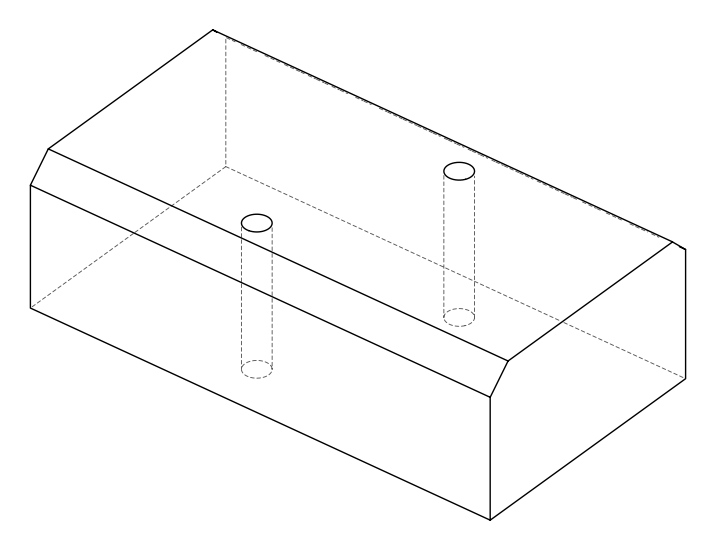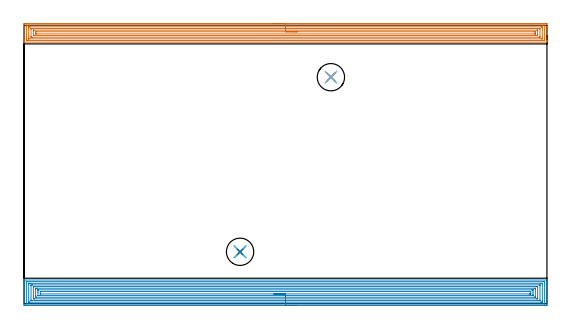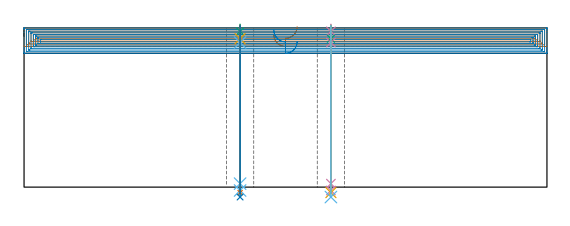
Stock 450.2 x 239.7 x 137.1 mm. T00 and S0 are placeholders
(PLAN: 12 operations, 9 tool changes, 54.8 min)
(1 AREA_MILL | FG_CHAMFER_SURFACE | UGT0205_001 | 21.9 min | 57621 mm3)
(2 AREA_MILL_1 | FG_CHAMFER_SURFACE_1 | UGT0205_001 | 29.18 min | 107948 mm3)
(3 SPOT_DRILL | STEP1HOLE | NXT0321_9005460120000 | 0.05 min | 189 mm3)
(4 SPOT_DRILL_1 | STEP1HOLE_1 | NXT0321_9005460120000 | 0.05 min | 186 mm3)
(5 DRILL_BLIND_HOLE_INTO_CENTER | STEP1HOLE | NXT0301_033 | 0.05 min | 181 mm3)
(6 GUN_DRILL_THROUGH_HOLE | STEP1HOLE | UGT0307_002 | 0.62 min | 3585 mm3)
(7 SPADE_DRILL_TO_ENLARGE_THROUGH_HOLE | STEP1HOLE | UGT0306_005 | 0.58 min | 18624 mm3)
(8 DRILL_TO_ENLARGE_THROUGH_HOLE | STEP1HOLE | UGT0301_056 | 0.59 min | 36819 mm3)
(9 DRILL_BLIND_HOLE_INTO_CENTER_1 | STEP1HOLE_1 | NXT0301_033 | 0.05 min | 183 mm3)
(10 GUN_DRILL_THROUGH_HOLE_1 | STEP1HOLE_1 | UGT0307_002 | 0.62 min | 3575 mm3)
(11 SPADE_DRILL_TO_ENLARGE_THROUGH_HOLE_1 | STEP1HOLE_1 | UGT0306_005 | 0.58 min | 18627 mm3)
(12 DRILL_TO_ENLARGE_THROUGH_HOLE_1 | STEP1HOLE_1 | UGT0301_056 | 0.59 min | 36801 mm3)
(TOOL UGT0205_001 | Chamfer Mill 20 x 3 x 45 deg. | D20 FL50 Z2)
(TOOL NXT0321_9005460120000 | NC Spot Drill, 142deg, 12mm, Carbide, Uncoated | D12 PA142 FL30 Z2)
(TOOL NXT0301_033 | Carbide Drill 6.2mm [860.1-0620-031A1-MM 2214] | D6.2 PA140 FL53 Z2)
(TOOL UGT0307_002 | Gun Drill 6 mm | D6 PA130 FL24 Z1)
(TOOL UGT0306_005 | Spade Drill 14.5mm | D14.5 PA132 FL10 Z2)
(TOOL UGT0301_056 | Twist Drill 23.5 mm | D23.5 PA118 FL155 Z2)
(OP 1 AREA_MILL)
G17 G21 G94 G90
T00 M6
G54
G17 G0 G90 X215.1 Y241.2 S1061 M3
G43 Z147.1 H0
Z131.1
G94 G1 X215.138 Z130.228 F250.
X215.252 Z129.363
X215.441 Z128.512
X215.703 Z127.68
X216.037 Z126.874
X216.44 Z126.1
X216.909 Z125.364
X217.44 Z124.672
X218.029 Z124.029
X218.672 Z123.44
X219.364 Z122.908
X220.1 Z122.44
X220.874 Z122.037
X221.68 Z121.703
X222.512 Z121.441
X223.364 Z121.252
X224.228 Z121.138
X225.1 Z121.1
X449.569
X449.974 Y241.197 Z121.102
X450.19 Y241.192 Z121.106
X450.2 Y240.974 Z121.324
Y228.338 Z133.956
Y226.934 Z135.362
Y226.57 Z135.725
Y225.843 Z136.457
Y225.601 Z136.699
Y225.218 Z137.073
X450.192 Y225.203 Z137.088
X450.017 Y225.2 Z137.1
X0.184
X0.008 Y225.203 Z137.088
X0. Y225.218 Z137.073
Y225.6 Z136.699
Y225.842 Z136.457
Y226.57 Z135.725
Y227.818 Z134.479
Y229.222 Z133.073
Y240.454 Z121.844
X0.003 Y240.714 Z121.584
X0.009 Y241.192 Z121.106
X0.144 Y241.196 Z121.102
X0.631 Y241.2 Z121.1
X225.1
Y239.786 Z122.514
X447.825 Y239.785 Z122.515
X448.177 Y239.779 Z122.521
X448.19 Y239.665 Z122.635
X448.198 Y239.417 Z122.883
X448.2 Y238.946 Z123.354
Y238.531 Z123.769
X448.199 Y227.454 Z134.846
X448.198 Y227.042 Z135.258
X448.19 Y226.631 Z135.669
X447.78 Y226.616 Z135.684
X447.735 Y226.615 Z135.685
X2.375
X2.023 Y226.621 Z135.679
X2.01 Y226.735 Z135.565
X2.002 Y226.983 Z135.317
X2.001 Y227.454 Z134.846
X2. Y227.869 Z134.431
X2.001 Y238.946 Z123.354
X2.002 Y239.359 Z122.941
X2.01 Y239.769 Z122.531
X2.42 Y239.784 Z122.516
X2.465 Y239.785 Z122.515
X225.1 Y239.786 Z122.514
Y238.372 Z123.928
X445.678 Y238.371 Z123.929
X445.992 Y238.37 Z123.93
X446.096 Y238.368 Z123.932
X446.176 Y238.365 Z123.935
X446.19 Y238.359 Z123.941
X446.194 Y238.326 Z123.974
X446.197 Y238.268 Z124.032
X446.199 Y238.062 Z124.238
X446.2 Y237.856 Z124.444
X446.199 Y228.338 Z133.962
X446.196 Y228.136 Z134.164
X446.19 Y228.065 Z134.235
X446.179 Y228.035 Z134.265
X446.148 Y228.034 Z134.266
X445.992 Y228.031 Z134.269
X445.41 Y228.029 Z134.271
X445.097 Y228.028 Z134.272
X4.522 Y228.029 Z134.271
X4.209 Y228.03 Z134.27
X4.104 Y228.032 Z134.268
X4.024 Y228.035 Z134.265
X4.01 Y228.041 Z134.259
X4.006 Y228.074 Z134.226
X4.003 Y228.132 Z134.168
X4.001 Y228.338 Z133.962
X4. Y228.544 Z133.756
X4.001 Y238.062 Z124.238
X4.003 Y238.264 Z124.036
X4.01 Y238.335 Z123.965
X4.021 Y238.365 Z123.935
X4.053 Y238.366 Z123.934
X4.209 Y238.369 Z123.931
X4.79 Y238.371 Z123.929
X5.103 Y238.372 Z123.928
X225.1
Y236.957 Z125.343
X443.309
X443.533 Y236.956 Z125.344
X444.068 Y236.95 Z125.35
X444.19 Y236.947 Z125.353
X444.194 Y236.735 Z125.565
X444.2 Y236.297 Z126.003
Y230.109 Z132.191
X444.194 Y229.666 Z132.634
X444.19 Y229.452 Z132.848
X443.974 Y229.448 Z132.852
X443.309 Y229.443 Z132.857
X443.086
X6.891
X6.667 Y229.444 Z132.856
X6.132 Y229.45 Z132.85
X6.01 Y229.453 Z132.847
X6.006 Y229.665 Z132.635
X6. Y230.103 Z132.197
Y236.291 Z126.009
X6.006 Y236.734 Z125.566
X6.01 Y236.948 Z125.352
X6.226 Y236.952 Z125.348
X6.891 Y236.957 Z125.343
X7.115
X225.1
Y235.543 Z126.757
X441.655
X441.924 Y235.54 Z126.76
X442.103 Y235.536 Z126.764
X442.191 Y235.528 Z126.772
X442.193 Y235.505 Z126.795
X442.196 Y235.41 Z126.89
X442.2 Y234.738 Z127.562
Y232.086 Z130.214
Y231.202 Z131.098
X442.197 Y230.99 Z131.31
X442.194 Y230.906 Z131.394
X442.191 Y230.871 Z131.429
X442.059 Y230.864 Z131.436
X441.79 Y230.859 Z131.441
X441.655 Y230.857 Z131.443
X8.545
X8.276 Y230.86 Z131.44
X8.097 Y230.864 Z131.436
X8.009 Y230.872 Z131.428
X8.007 Y230.895 Z131.405
X8.004 Y230.99 Z131.31
X8. Y231.662 Z130.638
Y234.314 Z127.986
Y235.198 Z127.102
X8.003 Y235.41 Z126.89
X8.006 Y235.494 Z126.806
X8.009 Y235.529 Z126.771
X8.141 Y235.536 Z126.764
X8.41 Y235.541 Z126.759
X8.545 Y235.543 Z126.757
X225.1
Y234.129 Z128.171
X439.239
X439.731 Y234.127 Z128.173
X440.139 Y234.123 Z128.177
X440.19 Y234.12 Z128.18
X440.196 Y234.067 Z128.233
X440.199 Y233.642 Z128.658
X440.2 Y233.179 Z129.121
X440.197 Y232.758 Z129.542
X440.192 Y232.303 Z129.997
X440.185 Y232.278 Z130.022
X440.162 Y232.276 Z130.024
X440.101 Y232.273 Z130.027
X439.978 Y232.272 Z130.028
X439.731 Y232.271 Z130.029
X10.961
X10.469 Y232.273 Z130.027
X10.061 Y232.277 Z130.023
X10.01 Y232.28 Z130.02
X10.004 Y232.333 Z129.967
X10.001 Y232.758 Z129.542
X10. Y233.221 Z129.079
X10.003 Y233.642 Z128.658
X10.008 Y234.097 Z128.203
X10.015 Y234.122 Z128.178
X10.038 Y234.124 Z128.176
X10.099 Y234.127 Z128.173
X10.222 Y234.128 Z128.172
X10.469 Y234.129 Z128.171
X225.1
X225.972 Z128.209
X226.837 Z128.323
X227.688 Z128.512
X228.52 Z128.774
X229.326 Z129.108
X230.1 Z129.511
X230.836 Z129.98
X231.528 Z130.511
X232.171 Z131.1
X232.76 Z131.743
X233.292 Z132.435
X233.76 Z133.171
X234.163 Z133.945
X234.497 Z134.751
X234.759 Z135.583
X234.948 Z136.435
X235.062 Z137.299
X235.1 Z138.171
G0 Z147.1
M5
M2
(OP 2 AREA_MILL_1)
G17 G21 G94 G90
T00 M6
G54
G17 G0 G90 X235.1 Y-1.5 S1061 M3
G43 Z147.1 H0
Z125.2
G94 G1 X235.062 Z124.328 F250.
X234.948 Z123.464
X234.759 Z122.612
X234.497 Z121.78
X234.163 Z120.974
X233.76 Z120.2
X233.292 Z119.464
X232.76 Z118.772
X232.171 Z118.129
X231.528 Z117.54
X230.836 Z117.008
X230.1 Z116.54
X229.326 Z116.137
X228.52 Z115.803
X227.688 Z115.541
X226.837 Z115.352
X225.972 Z115.238
X225.1 Z115.2
X0.631
X0.218 Y-1.497 Z115.202
X0.01 Y-1.492 Z115.205
X0.005 Y-1.091 Z115.607
X0. Y-0.471 Z116.227
Y16.736 Z133.431
Y19.113 Z135.807
Y19.836 Z136.536
Y20.063 Z136.763
X0.002 Y20.233 Z136.926
X0.01 Y20.397 Z137.089
X0.184 Y20.4 Z137.1
X450.016
X450.19 Y20.397 Z137.089
X450.198 Y20.234 Z136.926
X450.2 Y20.063 Z136.763
Y19.836 Z136.535
Y19.113 Z135.807
Y17.873 Z134.569
Y16.477 Z133.173
Y-0.471 Z116.226
X450.195 Y-1.091 Z115.607
X450.19 Y-1.492 Z115.205
X449.982 Y-1.497 Z115.202
X449.569 Y-1.5 Z115.2
X225.1
Y-0.086 Z116.614
X2.42 Y-0.085 Z116.615
X2.289 Y-0.084 Z116.616
X2.055 Y-0.079 Z116.621
X2.009 Y-0.075 Z116.625
X2.005 Y-0.042 Z116.658
X2.003 Y-0.006 Z116.694
X2. Y0.199 Z116.899
X2.001 Y18.784 Z135.484
X2.003 Y18.894 Z135.594
X2.007 Y18.967 Z135.667
X2.011 Y18.98 Z135.68
X2.015 Y18.982 Z135.682
X2.037 Y18.984 Z135.684
X2.42 Y18.986 Z135.686
X2.549
X447.78 Y18.985 Z135.685
X447.911 Y18.984 Z135.684
X448.145 Y18.979 Z135.679
X448.191 Y18.974 Z135.674
X448.195 Y18.942 Z135.642
X448.197 Y18.906 Z135.606
X448.199 Y18.701 Z135.401
Y0.116 Z116.816
X448.197 Y0.006 Z116.706
X448.193 Y-0.067 Z116.633
X448.189 Y-0.08 Z116.62
X448.185 Y-0.082 Z116.618
X448.163 Y-0.084 Z116.616
X447.78 Y-0.086 Z116.614
X447.651
X225.1
Y1.328 Z118.028
X5.103 Y1.329 Z118.029
X4.424 Y1.332 Z118.032
X4.209 Y1.335 Z118.035
X4.01 Y1.346 Z118.046
X4.005 Y1.544 Z118.244
X4.001 Y1.748 Z118.448
X4. Y16.682 Z133.382
X4.005 Y17.356 Z134.056
X4.007 Y17.554 Z134.254
X4.209 Y17.564 Z134.264
X4.885 Y17.57 Z134.27
X5.103 Y17.571 Z134.271
X445.097
X445.776 Y17.568 Z134.268
X445.992 Y17.564 Z134.264
X446.19 Y17.554 Z134.254
X446.195 Y17.356 Z134.056
X446.199 Y17.152 Z133.852
X446.2 Y2.218 Z118.918
X446.195 Y1.544 Z118.244
X446.193 Y1.346 Z118.046
X445.992 Y1.336 Z118.036
X445.315 Y1.33 Z118.03
X445.097 Y1.329 Z118.029
X225.1 Y1.328 Z118.028
Y2.743 Z119.443
X6.565
X6.15 Y2.747 Z119.447
X6.075 Y2.75 Z119.45
X6.01 Y2.76 Z119.46
X6.007 Y2.864 Z119.564
X6. Y3.298 Z119.998
Y15.596 Z132.296
X6.007 Y16.037 Z132.737
X6.01 Y16.14 Z132.84
X6.134 Y16.15 Z132.85
X6.326 Y16.154 Z132.854
X6.891 Y16.157 Z132.857
X7.217
X443.635
X444.05 Y16.153 Z132.853
X444.125 Y16.15 Z132.85
X444.19 Y16.139 Z132.839
X444.193 Y16.036 Z132.736
X444.2 Y15.602 Z132.302
Y3.304 Z120.004
X444.193 Y2.863 Z119.563
X444.19 Y2.76 Z119.46
X444.066 Y2.75 Z119.45
X443.874 Y2.746 Z119.446
X443.309 Y2.743 Z119.443
X442.983
X225.1
Y4.157 Z120.857
X8.703
X8.68 Y4.158 Z120.858
X8.01 Y4.179 Z120.879
X8.001 Y4.846 Z121.546
Y13.842 Z130.542
X8.004 Y14.506 Z131.206
X8.01 Y14.72 Z131.42
X8.658 Y14.742 Z131.442
X8.68 Y14.743 Z131.443
X441.498
X441.52 Y14.742 Z131.442
X442.19 Y14.72 Z131.42
X442.199 Y14.054 Z130.754
Y5.058 Z121.758
X442.196 Y4.394 Z121.094
X442.19 Y4.179 Z120.879
X441.542 Y4.158 Z120.858
X441.52 Y4.157 Z120.857
X225.1
Y5.571 Z122.271
X10.84 Y5.572 Z122.272
X10.469 Y5.574 Z122.274
X10.097 Y5.578 Z122.278
X10.01 Y5.585 Z122.285
X10.006 Y5.66 Z122.36
X10.002 Y5.783 Z122.483
X10. Y6.815 Z123.515
Y12.545 Z129.245
X10.002 Y12.964 Z129.664
X10.005 Y13.194 Z129.894
X10.01 Y13.307 Z130.007
X10.018 Y13.322 Z130.022
X10.044 Y13.325 Z130.025
X10.098 Y13.328 Z130.028
X10.469 Y13.329 Z130.029
X10.991
X439.36 Y13.328 Z130.028
X439.731 Y13.326 Z130.026
X440.103 Y13.322 Z130.022
X440.19 Y13.315 Z130.015
X440.194 Y13.24 Z129.94
X440.198 Y13.117 Z129.817
X440.199 Y12.964 Z129.664
X440.2 Y12.504 Z129.204
Y6.355 Z123.055
X440.198 Y5.936 Z122.636
X440.195 Y5.706 Z122.406
X440.19 Y5.593 Z122.293
X440.182 Y5.578 Z122.278
X440.156 Y5.575 Z122.275
X440.102 Y5.572 Z122.272
X439.731 Y5.571 Z122.271
X439.209
X225.1
Y6.985 Z123.685
X12.978
X12.257 Y6.988 Z123.688
X12.078 Y6.991 Z123.691
X12.009 Y6.995 Z123.695
X12.006 Y7.014 Z123.714
X12.002 Y7.065 Z123.765
X12. Y9.45 Z126.15
Y11.207 Z127.907
X12.001 Y11.459 Z128.159
X12.005 Y11.712 Z128.412
X12.01 Y11.879 Z128.579
X12.018 Y11.909 Z128.609
X12.033 Y11.91 Z128.61
X12.077 Y11.912 Z128.612
X12.257 Y11.914 Z128.614
X12.431 Y11.915 Z128.615
X437.222 Y11.914 Z128.614
X437.943 Y11.912 Z128.612
X438.122 Y11.909 Z128.609
X438.191 Y11.905 Z128.605
X438.194 Y11.886 Z128.586
X438.198 Y11.835 Z128.535
X438.2 Y9.45 Z126.15
Y7.693 Z124.393
X438.199 Y7.441 Z124.141
X438.195 Y7.188 Z123.888
X438.19 Y7.021 Z123.721
X438.182 Y6.991 Z123.691
X438.167 Y6.99 Z123.69
X438.123 Y6.988 Z123.688
X437.943 Y6.986 Z123.686
X437.769 Y6.985 Z123.685
X225.1
Y8.4 Z125.1
X14.221
X14.046 Y8.401 Z125.101
X14.022 Y8.403 Z125.103
X14.015 Y8.405 Z125.105
X14.009 Y8.437 Z125.137
X14.002 Y8.527 Z125.227
X14. Y8.572 Z125.272
Y8.616 Z125.316
X14.001 Y10.373 Z127.073
X14.004 Y10.418 Z127.118
X14.012 Y10.494 Z127.194
X14.046 Y10.495 Z127.195
X14.765 Y10.5 Z127.2
X14.94
X435.979
X436.154 Y10.499 Z127.199
X436.178 Y10.497 Z127.197
X436.185 Y10.495 Z127.195
X436.191 Y10.462 Z127.162
X436.198 Y10.373 Z127.073
X436.2 Y10.328 Z127.028
Y10.284 Z126.984
Y8.572 Z125.272
X436.199 Y8.527 Z125.227
X436.196 Y8.482 Z125.182
X436.188 Y8.406 Z125.106
X436.154 Y8.405 Z125.105
X435.435 Y8.4 Z125.1
X435.26
X225.1
X224.228 Z125.138
X223.364 Z125.251
X222.512 Z125.44
X221.68 Z125.703
X220.874 Z126.036
X220.1 Z126.439
X219.364 Z126.908
X218.672 Z127.439
X218.029 Z128.028
X217.44 Z128.672
X216.909 Z129.364
X216.44 Z130.1
X216.037 Z130.873
X215.703 Z131.679
X215.441 Z132.511
X215.252 Z133.363
X215.138 Z134.228
X215.1 Z135.1
G0 Z147.1
M5
M2
(OP 3 SPOT_DRILL)
G17 G21 G94 G90
T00 M6
G54
G17 G0 G90 X186. Y44.7 S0 M3
G43 Z147.1 H0
G94 G81 G98 Z134.1 F250. R140.1
G80
M5
M2
(OP 4 SPOT_DRILL_1)
G17 G21 G94 G90
T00 M6
G54
G17 G0 G90 X264.2 Y195. S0 M3
G43 Z147.1 H0
G94 G81 G98 Z134.1 F250. R140.1
G80
M5
M2
(OP 5 DRILL_BLIND_HOLE_INTO_CENTER)
G17 G21 G94 G90
T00 M6
G54
G17 G0 G90 X186. Y44.7 S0 M3
G43 Z147.1 H1
G94 G81 G98 Z127.8 F250. R139.1
G80
M5
M2
(OP 6 GUN_DRILL_THROUGH_HOLE)
G17 G21 G94 G90
T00 M6
G54
G17 G0 G90 X186. Y44.7 M8
G43 Z147.1 H0
Z134.532
S716 M3
G94 G1 Z124.493 F125. M26
G4 X.084
Z3. F250.
G4 X.084
Z-2.899 F125.
G4 X.084
M5
M9
G0 Z134.532
Z147.1
M2
(OP 7 SPADE_DRILL_TO_ENLARGE_THROUGH_HOLE)
G17 G21 G94 G90
T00 M6
G54
G17 G0 G90 X186. Y44.7 S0 M3
G43 Z147.1 H0
G94 G73 G98 Z-4.728 F250. Q14.183 R139.1
G80
M5
M2
(OP 8 DRILL_TO_ENLARGE_THROUGH_HOLE)
G17 G21 G94 G90
T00 M6
G54
G17 G0 G90 X186. Y44.7 S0 M3
G43 Z147.1 H0
G94 G73 G98 Z-8.56 F250. Q20.809 R139.1
G80
M5
M2
(OP 9 DRILL_BLIND_HOLE_INTO_CENTER_1)
G17 G21 G94 G90
T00 M6
G54
G17 G0 G90 X264.2 Y195. S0 M3
G43 Z147.1 H1
G94 G81 G98 Z127.8 F250. R139.1
G80
M5
M2
(OP 10 GUN_DRILL_THROUGH_HOLE_1)
G17 G21 G94 G90
T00 M6
G54
G17 G0 G90 X264.2 Y195. M8
G43 Z147.1 H0
Z134.532
S716 M3
G94 G1 Z124.493 F125. M26
G4 X.084
Z3. F250.
G4 X.084
Z-2.899 F125.
G4 X.084
M5
M9
G0 Z134.532
Z147.1
M2
(OP 11 SPADE_DRILL_TO_ENLARGE_THROUGH_HOLE_1)
G17 G21 G94 G90
T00 M6
G54
G17 G0 G90 X264.2 Y195. S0 M3
G43 Z147.1 H0
G94 G73 G98 Z-4.728 F250. Q14.183 R139.1
G80
M5
M2
(OP 12 DRILL_TO_ENLARGE_THROUGH_HOLE_1)
G17 G21 G94 G90
T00 M6
G54
G17 G0 G90 X264.2 Y195. S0 M3
G43 Z147.1 H0
G94 G73 G98 Z-8.56 F250. Q20.809 R139.1
G80
M5
M2
